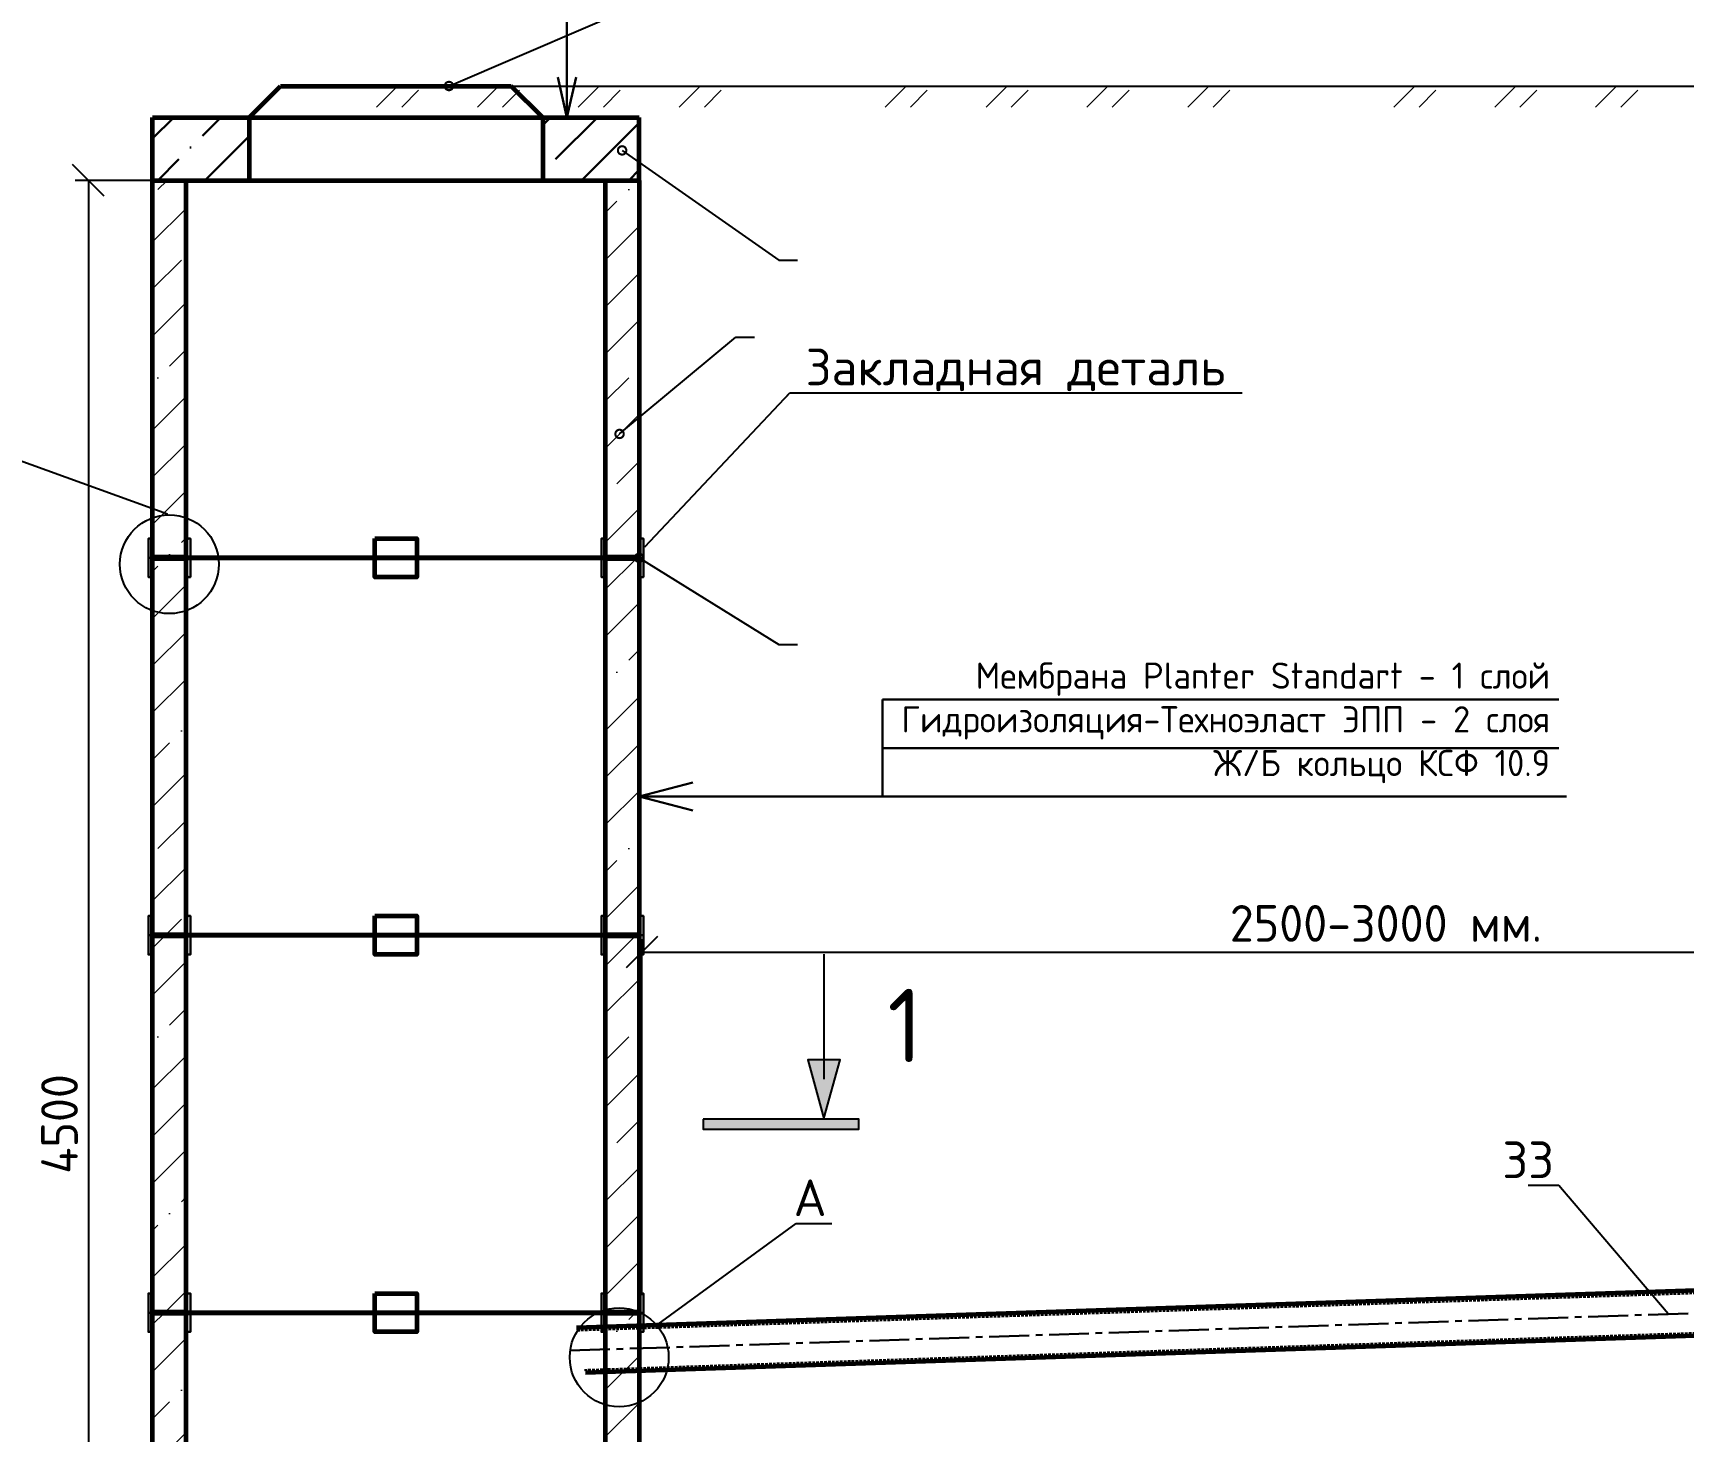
# Model space of a CAD drawing. Header units: millimetres. Extents: x 1601 to 14530, y 1157 to 3820.
# Drawn here: x 10040.4 to 10197.7, y 2923.7 to 3057 of the extents above; entities that cross this region are included whole.
import ezdxf
from ezdxf import colors
from ezdxf.entities.mleader import LeaderData, LeaderLine
from ezdxf.math import Vec2, Vec3

# ---------------------------------------------------------------- set-up
doc = ezdxf.new("R2010")
doc.units = ezdxf.units.MM
for name, pattern in [('ACAD_ISO04W100', [30, 24, -3, 0, -3]), ('HIDDEN', [0.375, 0.25, -0.125]), ('осевая2', [28.575, 19.05, -3.175, 3.175, -3.175])]:
    doc.linetypes.add(name, pattern=pattern)
for name, color, linetype, lineweight in [('Осевая', 2, 'осевая2', 30), ('Основной', 1, 'Continuous', 60), ('Размер 3.5', 250, 'Continuous', 35), ('Размеры на чертеже', 250, 'Continuous', 25), ('Тонкие', 5, 'Continuous', 30), ('шриховка', 251, 'ACAD_ISO04W100', 15)]:
    doc.layers.add(name, color=color, linetype=linetype, lineweight=lineweight)
doc.layers.add('Штриховка', color=7, linetype='Continuous')
doc.styles.add('-ISOCPEUR-', font='isocpeur.TTF')
doc.styles.add('GOST', font='GOST Common.ttf')
doc.styles.add('GOST-2.304_Type-B', font='GOST Common.ttf')
doc.dimstyles.new('Копия М 1 к 25', dxfattribs={"dimtxt": 3.5, "dimasz": 3, "dimexe": 1.25, "dimexo": 0, "dimgap": 1, "dimtad": 1, "dimdec": 0, "dimlfac": 25, "dimzin": 0, "dimdsep": 46, "dimtxsty": 'GOST', "dimblk": 'OBLIQUE', "dimcen": 5, "dimclrd": 256, "dimclre": 256, "dimclrt": 256, "dimazin": 2, "dimtfac": 1, "dimtdec": 0, "dimtmove": 0, "dimatfit": 3, "dimldrblk": 'NONE', "dimfxl": 1.25, "dimtolj": 1, "dimtzin": 0, "dimlwd": -1, "dimlwe": -1, "dimarcsym": 2})

# ---------------------------------------------------------------- blocks, each defined once
blk = doc.blocks.new('*U19')
at = {"layer": 'шриховка'}
h = blk.add_hatch(dxfattribs=at)
h.set_pattern_fill('ANSI35', color=256, scale=0.5)
h.set_pattern_definition([(45, (-40.9893, 0), (-2.24506, 2.24506), []), (45, (-38.7443, 0), (-2.24506, 2.24506), [3.96875, -0.79375, 0, -0.79375])])
h.paths.add_polyline_path([(-10, -18), (11.6, -18), (11.6, 0), (-10, 0)])
h.paths.add_polyline_path([(10, 0), (-11.6, 0), (-11.6, -18), (10, -18)])
at = {"layer": 'Основной'}
for p, q in [((-10, 0), (-10, -18)), ((10, 0), (10, -18))]:
    blk.add_line(p, q, dxfattribs=at)
blk.add_lwpolyline([(-11.6, 0), (11.6, 0), (11.6, -18), (-11.6, -18)], close=True, dxfattribs=at)
blk = doc.blocks.new('направление')
at = {"layer": 'Размеры на чертеже'}
h = blk.add_hatch(color=256, dxfattribs=at)
h.dxf.hatch_style = 1
h.paths.add_polyline_path([(0, 0), (-3.75, 1.04), (-3.75, -1.03)])
blk.add_line((-10.5, 0), (-2.5, 0), dxfattribs=at)
blk.add_lwpolyline([(0, 0), (-3.75, 1.04), (-3.75, -1.03)], close=True, dxfattribs=at)
blk = doc.blocks.new('*U176')
at = {"layer": 'Штриховка', "true_color": 0x000000}
h = blk.add_hatch(color=18, dxfattribs=at)
h.dxf.hatch_style = 1
h.paths.add_polyline_path([(-0.3594, 0.0234), (-0.3594, 0.0017), (-0.0276, 0.0017), (-0.0276, 0.0234)])
h = blk.add_hatch(color=18, dxfattribs=at)
h.dxf.hatch_style = 1
h.paths.add_polyline_path([(1.4352, 0.0234), (1.4352, 0.0007), (1.767, 0.0007), (1.767, 0.0234)])
at = {"layer": 'Штриховка', "color": 18, "true_color": 0x000000}
for points in [[(-0.0276, 0.0017), (-0.0276, 0.0234), (-0.3594, 0.0234), (-0.3594, 0.0017)], [(1.4352, 0.0007), (1.4352, 0.0234), (1.767, 0.0234), (1.767, 0.0007)]]:
    blk.add_lwpolyline(points, close=True, dxfattribs=at)
at = {"layer": 'Размеры на чертеже', "yscale": 0.03333333333333333, "zscale": 0.03333333333333333}
for p, xscale, rotation in [((-0.2853, 0), 0.03333333333333333, 89.99999999993935), ((1.6929, 0), -0.03333333333333333, 270.0000000000607)]:
    blk.add_blockref('направление', p, dxfattribs=dict(at, xscale=xscale, rotation=rotation))
blk = doc.blocks.new('_Oblique')
at = {"color": 0, "linetype": 'ByBlock', "lineweight": -2}
blk.add_line((-0.5, -0.5), (0.5, 0.5), dxfattribs=at)
blk = doc.blocks.new('*D190')
at = {"transparency": 16777216}
for p, q in [((10098.46, 2936.63), (10098.46, 2970.58)), ((10240.35, 2940.22), (10240.35, 2970.58)), ((10098.46, 2969.33), (10240.35, 2969.33))]:
    blk.add_line(p, q, dxfattribs=at)
at = {"layer": 'Defpoints', "color": 0, "transparency": 16777216}
for p in [(10240.35, 2969.33), (10240.35, 2940.22), (10098.46, 2936.63)]:
    blk.add_point(p, dxfattribs=at)
at = {"transparency": 16777216, "xscale": 3, "yscale": 3, "zscale": 3, "rotation": 180}
blk.add_blockref('_Oblique', (10098.46, 2969.33), dxfattribs=at)
at = {"transparency": 16777216, "xscale": 3, "yscale": 3, "zscale": 3}
blk.add_blockref('_Oblique', (10240.35, 2969.33), dxfattribs=at)
at = {"transparency": 16777216, "insert": (10169.41, 2972.08), "char_height": 3.5, "attachment_point": 5, "style": 'GOST'}
blk.add_mtext('\\A1;2500-3000 мм.', dxfattribs=at)
blk = doc.blocks.new('_None')
blk = doc.blocks.new('_DotSmall')
at = {"color": 0, "linetype": 'ByBlock', "const_width": 0.5}
blk.add_lwpolyline([(-0.0625, 0, 1), (0.0625, 0, 1)], format="xyb", close=True, dxfattribs=at)
blk = doc.blocks.new('*D424')
at = {"transparency": 16777216}
for p, q in [((10055, 3042.95), (10044.43, 3042.95)), ((10045.68, 3042.95), (10045.68, 2862.95)), ((10055, 2862.95), (10044.43, 2862.95))]:
    blk.add_line(p, q, dxfattribs=at)
at = {"layer": 'Defpoints', "color": 0, "transparency": 16777216}
for p in [(10055, 3042.95), (10045.68, 2862.95), (10055, 2862.95)]:
    blk.add_point(p, dxfattribs=at)
at = {"transparency": 16777216, "xscale": 3, "yscale": 3, "zscale": 3}
for p, rotation in [((10045.68, 3042.95), 90), ((10045.68, 2862.95), 270)]:
    blk.add_blockref('_Oblique', p, dxfattribs=dict(at, rotation=rotation))
at = {"transparency": 16777216, "insert": (10042.93, 2952.95), "char_height": 3.5, "attachment_point": 5, "rotation": 90, "style": 'GOST'}
blk.add_mtext('\\A1;4500', dxfattribs=at)

msp = doc.modelspace()

# ---------------------------------------------------------------- hatches: boundary and pattern name
at = {"layer": 'шриховка', "lineweight": 30}
h = msp.add_hatch(dxfattribs=at)
h.set_pattern_fill('ANSI35', color=256, style=0)
h.set_pattern_definition([(45, (2410.989, 2563.3845), (-4.490128, 4.490128), []), (45, (2415.479, 2563.3845), (-4.490128, 4.490128), [7.9375, -1.5875, 0, -1.5875])])
h.paths.add_polyline_path([(10061.0085, 3048.9512), (10051.8049, 3048.9476), (10051.8049, 3042.9476), (10061.0049, 3042.9476)])
h.paths.add_polyline_path([(10098.2049, 3048.9476), (10089.0029, 3048.9496), (10089.0049, 3042.9476), (10098.2049, 3042.9476)])

# ---------------------------------------------------------------- linework, layer by layer
for centre in [(10053.4049, 3006.3354), (10096.2997, 2930.6922)]:
    msp.add_circle(centre, 4.7137)
at = {"layer": 'Осевая', "ltscale": 0.2}
msp.add_line((10226.7743, 2935.8369), (10091.2156, 2931.3148), dxfattribs=at)
at = {"layer": 'Основной'}
for p, q in [((10061.0049, 3048.9476), (10064.0049, 3051.9476)), ((10064.0049, 3051.9476), (10086.0049, 3051.9476)), ((10089.0049, 3048.9476), (10086.0049, 3051.9476)), ((10051.8049, 3042.9476), (10051.8052, 3048.9517)), ((10051.8049, 3048.9476), (10098.2049, 3048.9476)), ((10061.0049, 3048.9476), (10061.0049, 3042.9476)), ((10089.0049, 3048.9476), (10089.0049, 3042.9476)), ((10098.2049, 3042.9476), (10098.2045, 3048.9517)), ((10051.8049, 3042.9476), (10098.2049, 3042.9476)), ((10077.0049, 3006.9476), (10073.0049, 3006.9476)), ((10077.0049, 2970.9476), (10073.0049, 2970.9476)), ((10226.7743, 2937.9969), (10092.2295, 2933.5086)), ((10077.0049, 2934.9476), (10073.0049, 2934.9476)), ((10226.7743, 2933.6769), (10093.0854, 2929.2172))]:
    msp.add_line(p, q, dxfattribs=at)
for points in [[(10073.0049, 3008.7876), (10077.0049, 3008.7876), (10077.0049, 3005.1076), (10073.0049, 3005.1076)], [(10073.0049, 2972.7876), (10077.0049, 2972.7876), (10077.0049, 2969.1076), (10073.0049, 2969.1076)], [(10073.0049, 2936.7876), (10077.0049, 2936.7876), (10077.0049, 2933.1076), (10073.0049, 2933.1076)]]:
    msp.add_lwpolyline(points, close=True, dxfattribs=at)
at = {"layer": 'Размеры на чертеже'}
for p, q in [((10068.1885, 3051.9476), (10116.6939, 3051.9476)), ((10116.6939, 3051.9476), (10165.1994, 3051.9476)), ((10165.1994, 3051.9476), (10213.7048, 3051.9476))]:
    msp.add_line(p, q, dxfattribs=at)
at = {"layer": 'Тонкие'}
for p, q in [((10091.3209, 3048.9476), (10091.3209, 3080.6348)), ((10091.3209, 3048.9476), (10090.4529, 3052.8049)), ((10091.3209, 3048.9476), (10092.189, 3052.8049)), ((10098.2049, 2984.1877), (10103.3351, 2985.5296)), ((10098.2049, 2984.1877), (10103.3351, 2982.8459))]:
    msp.add_line(p, q, dxfattribs=at)
at = {"layer": 'Тонкие', "lineweight": 20}
for p, q in [((10073.1599, 3049.9461), (10075.1614, 3051.9476)), ((10075.5647, 3049.9461), (10077.168, 3051.5493)), ((10082.7793, 3049.9461), (10084.7809, 3051.9476)), ((10085.1842, 3049.9461), (10086.7874, 3051.5493)), ((10092.3988, 3049.9461), (10094.4003, 3051.9476)), ((10092.3988, 3049.9461), (10094.4003, 3051.9476)), ((10092.3988, 3049.9461), (10094.4003, 3051.9476)), ((10094.8036, 3049.9461), (10096.4069, 3051.5493)), ((10094.8036, 3049.9461), (10096.4069, 3051.5493)), ((10094.8036, 3049.9461), (10096.4069, 3051.5493)), ((10102.0182, 3049.9461), (10104.0198, 3051.9476)), ((10102.0182, 3049.9461), (10104.0198, 3051.9476)), ((10104.4231, 3049.9461), (10106.0263, 3051.5493)), ((10104.4231, 3049.9461), (10106.0263, 3051.5493)), ((10121.6653, 3049.9461), (10123.6669, 3051.9476)), ((10124.0702, 3049.9461), (10125.6734, 3051.5493)), ((10131.2848, 3049.9461), (10133.2863, 3051.9476)), ((10133.6896, 3049.9461), (10135.2929, 3051.5493)), ((10140.9042, 3049.9461), (10142.9058, 3051.9476)), ((10140.9042, 3049.9461), (10142.9058, 3051.9476)), ((10140.9042, 3049.9461), (10142.9058, 3051.9476)), ((10143.3091, 3049.9461), (10144.9123, 3051.5493)), ((10143.3091, 3049.9461), (10144.9123, 3051.5493)), ((10143.3091, 3049.9461), (10144.9123, 3051.5493)), ((10150.5237, 3049.9461), (10152.5252, 3051.9476)), ((10150.5237, 3049.9461), (10152.5252, 3051.9476)), ((10152.9285, 3049.9461), (10154.5318, 3051.5493)), ((10152.9285, 3049.9461), (10154.5318, 3051.5493)), ((10170.1708, 3049.9461), (10172.1723, 3051.9476)), ((10172.5756, 3049.9461), (10174.1789, 3051.5493)), ((10179.7902, 3049.9461), (10181.7918, 3051.9476)), ((10182.1951, 3049.9461), (10183.7983, 3051.5493)), ((10189.4097, 3049.9461), (10191.4112, 3051.9476)), ((10189.4097, 3049.9461), (10191.4112, 3051.9476)), ((10189.4097, 3049.9461), (10191.4112, 3051.9476)), ((10191.8145, 3049.9461), (10193.4178, 3051.5493)), ((10191.8145, 3049.9461), (10193.4178, 3051.5493)), ((10191.8145, 3049.9461), (10193.4178, 3051.5493))]:
    msp.add_line(p, q, dxfattribs=at)
at = {"layer": 'Тонкие', "ltscale": 0.001}
for p, q in [((10185.9074, 2993.4285), (10121.3992, 2993.4285)), ((10121.3992, 2993.4285), (10121.3992, 2984.1869)), ((10185.9074, 2988.8077), (10121.3992, 2988.8077)), ((10098.2079, 2984.1869), (10104.7703, 2984.1869)), ((10104.7703, 2984.1869), (10186.6296, 2984.1869))]:
    msp.add_line(p, q, dxfattribs=at)
at = {"layer": 'Тонкие', "color": 9, "linetype": 'HIDDEN'}
for p, q in [((10226.705, 2937.7363), (10092.1621, 2933.2531)), ((10226.6549, 2933.9309), (10092.892, 2929.4741))]:
    msp.add_line(p, q, dxfattribs=at)
at = {"layer": 'Тонкие', "ltscale": 100}
for points in [[(10055.4049, 3006.9476), (10055.4049, 3008.7876), (10055.2609, 3008.7876, 0.41421356), (10055.1009, 3008.6276), (10055.1009, 3007.4076, -0.41421356), (10054.8209, 3007.1276), (10051.9889, 3007.1276, -0.41421356), (10051.7089, 3007.4076), (10051.7089, 3008.6276, 0.41421356), (10051.5489, 3008.7876), (10051.4049, 3008.7876), (10051.4049, 3006.9476)], [(10055.4049, 3006.9476), (10055.4049, 3005.1076), (10055.2609, 3005.1076, -0.41421356), (10055.1009, 3005.2676), (10055.1009, 3006.4876, 0.41421356), (10054.8209, 3006.7676), (10051.9889, 3006.7676, 0.41421356), (10051.7089, 3006.4876), (10051.7089, 3005.2676, -0.41421356), (10051.5489, 3005.1076), (10051.4049, 3005.1076), (10051.4049, 3006.9476)], [(10094.6049, 3006.9476), (10094.6049, 3005.1076), (10094.7489, 3005.1076, 0.41421356), (10094.9089, 3005.2676), (10094.9089, 3006.4876, -0.41421356), (10095.1889, 3006.7676), (10098.0209, 3006.7676, -0.41421356), (10098.3009, 3006.4876), (10098.3009, 3005.2676, 0.41421356), (10098.4609, 3005.1076), (10098.6049, 3005.1076), (10098.6049, 3006.9476)], [(10055.4049, 2970.9476), (10055.4049, 2972.7876), (10055.2609, 2972.7876, 0.41421356), (10055.1009, 2972.6276), (10055.1009, 2971.4076, -0.41421356), (10054.8209, 2971.1276), (10051.9889, 2971.1276, -0.41421356), (10051.7089, 2971.4076), (10051.7089, 2972.6276, 0.41421356), (10051.5489, 2972.7876), (10051.4049, 2972.7876), (10051.4049, 2970.9476)], [(10094.6049, 2970.9476), (10094.6049, 2972.7876), (10094.7489, 2972.7876, -0.41421356), (10094.9089, 2972.6276), (10094.9089, 2971.4076, 0.41421356), (10095.1889, 2971.1276), (10098.0209, 2971.1276, 0.41421356), (10098.3009, 2971.4076), (10098.3009, 2972.6276, -0.41421356), (10098.4609, 2972.7876), (10098.6049, 2972.7876), (10098.6049, 2970.9476)], [(10055.4049, 2970.9476), (10055.4049, 2969.1076), (10055.2609, 2969.1076, -0.41421356), (10055.1009, 2969.2676), (10055.1009, 2970.4876, 0.41421356), (10054.8209, 2970.7676), (10051.9889, 2970.7676, 0.41421356), (10051.7089, 2970.4876), (10051.7089, 2969.2676, -0.41421356), (10051.5489, 2969.1076), (10051.4049, 2969.1076), (10051.4049, 2970.9476)], [(10094.6049, 2970.9476), (10094.6049, 2969.1076), (10094.7489, 2969.1076, 0.41421356), (10094.9089, 2969.2676), (10094.9089, 2970.4876, -0.41421356), (10095.1889, 2970.7676), (10098.0209, 2970.7676, -0.41421356), (10098.3009, 2970.4876), (10098.3009, 2969.2676, 0.41421356), (10098.4609, 2969.1076), (10098.6049, 2969.1076), (10098.6049, 2970.9476)], [(10055.4049, 2934.9476), (10055.4049, 2936.7876), (10055.2609, 2936.7876, 0.41421356), (10055.1009, 2936.6276), (10055.1009, 2935.4076, -0.41421356), (10054.8209, 2935.1276), (10051.9889, 2935.1276, -0.41421356), (10051.7089, 2935.4076), (10051.7089, 2936.6276, 0.41421356), (10051.5489, 2936.7876), (10051.4049, 2936.7876), (10051.4049, 2934.9476)], [(10094.6049, 2934.9476), (10094.6049, 2936.7876), (10094.7489, 2936.7876, -0.41421356), (10094.9089, 2936.6276), (10094.9089, 2935.4076, 0.41421356), (10095.1889, 2935.1276), (10098.0209, 2935.1276, 0.41421356), (10098.3009, 2935.4076), (10098.3009, 2936.6276, -0.41421356), (10098.4609, 2936.7876), (10098.6049, 2936.7876), (10098.6049, 2934.9476)], [(10055.4049, 2934.9476), (10055.4049, 2933.1076), (10055.2609, 2933.1076, -0.41421356), (10055.1009, 2933.2676), (10055.1009, 2934.4876, 0.41421356), (10054.8209, 2934.7676), (10051.9889, 2934.7676, 0.41421356), (10051.7089, 2934.4876), (10051.7089, 2933.2676, -0.41421356), (10051.5489, 2933.1076), (10051.4049, 2933.1076), (10051.4049, 2934.9476)], [(10094.6049, 2934.9476), (10094.6049, 2933.1076), (10094.7489, 2933.1076, 0.41421356), (10094.9089, 2933.2676), (10094.9089, 2934.4876, -0.41421356), (10095.1889, 2934.7676), (10098.0209, 2934.7676, -0.41421356), (10098.3009, 2934.4876), (10098.3009, 2933.2676, 0.41421356), (10098.4609, 2933.1076), (10098.6049, 2933.1076), (10098.6049, 2934.9476)]]:
    msp.add_lwpolyline(points, format="xyb", close=True, dxfattribs=at)

# ---------------------------------------------------------------- block references
at = {"layer": 'Основной', "xscale": 2, "yscale": 2, "zscale": 2, "rotation": 180}
for p in [(10075.0049, 3006.9476), (10075.0049, 2970.9476), (10075.0049, 2934.9476), (10075.0049, 2898.9476)]:
    msp.add_blockref('*U19', p, dxfattribs=at)

# ---------------------------------------------------------------- texts
at = {"layer": 'Размер 3.5', "insert": (10185.0621, 2996.9606), "char_height": 3.5, "attachment_point": 3, "style": 'GOST-2.304_Type-B'}
msp.add_mtext_dynamic_manual_height_columns('{\\H0.7143x;\\C0;Мембрана Planter Standart - 1 слой \\PГидроизоляция-Техноэласт ЭПП - 2 слоя \\PЖ/Б кольцо КСФ 10.9            }', width=66.33575, gutter_width=12.5, heights=[14.4059], dxfattribs=at)
at = {"layer": 'Размер 3.5', "insert": (10121.8808, 2965.8394), "char_height": 7, "attachment_point": 1, "style": 'GOST', "bg_fill": 2}
msp.add_mtext_dynamic_manual_height_columns('{\\Q0;\\C256;\\c0;1}', width=5.108195, gutter_width=2, heights=[0], dxfattribs=at)

# ---------------------------------------------------------------- next in the draw order: block references
at = {"layer": 'Размеры на чертеже', "xscale": 44.75868453168243, "yscale": 44.75868453168243, "zscale": 44.75868453168243, "rotation": 179.9999984492156}
msp.add_blockref('*U176', (10103.0547, 2953.486), dxfattribs=at)

# ---------------------------------------------------------------- next in the draw order: dimensions: what is measured, and where the dimension line sits
dim = msp.add_linear_dim(base=(10240.3532, 2969.3255), p1=(10098.4609, 2936.6276), p2=(10240.3532, 2940.2169), text='2500-3000 мм.', dimstyle='Копия М 1 к 25')
dim.commit()
dim.dimension.update_dxf_attribs({"geometry": '*D190', "text_midpoint": (10169.407, 2972.0755)})

# ---------------------------------------------------------------- next in the draw order: leaders
at = {"layer": 'Размер 3.5'}
ml = msp.add_multileader_mtext('Standard', dxfattribs=at)
ml.set_content('', color=256, style='GOST')
ml.set_leader_properties()
ml.set_arrow_properties(name='DOTSMALL')
ml.build(insert=Vec2(0, 0))
ml.multileader.update_dxf_attribs({"text_left_attachment_type": 5, "text_right_attachment_type": 5, "dogleg_length": 2, "arrow_head_size": 1.6})
ctx = ml.context
ctx.base_point, ctx.char_height, ctx.arrow_head_size, ctx.landing_gap_size, ctx.plane_origin = Vec3(10111.703, 3065.4633), 2.8, 1.6, 1.6, Vec3(10112.7968, 3068.3597)
ctx.left_attachment, ctx.right_attachment = 5, 5
notes = []
notes.append((ctx, [(0, (1, 1, 0), (10111.5256, 3065.4633), (1, 0), 0.1775, [(0, [(10080.0673, 3051.9476)], 0, [])])]))
ctx.mtext.insert, ctx.mtext.width, ctx.mtext.flow_direction = Vec3(10113.303, 3068.8233), 3.36, 5
ctx.mtext.has_bg_fill, ctx.mtext.bg_color, ctx.mtext.bg_scale_factor, ctx.mtext.bg_transparency, ctx.mtext.use_window_bg_color = 1, -1027028792, 1.5, 0, 1
ml = msp.add_multileader_mtext('Standard', dxfattribs=at)
ml.set_content('', color=256, style='GOST')
ml.set_leader_properties()
ml.set_arrow_properties(name='DOTSMALL')
ml.build(insert=Vec2(0, 0))
ml.multileader.update_dxf_attribs({"text_left_attachment_type": 5, "text_right_attachment_type": 5, "dogleg_length": 2, "arrow_head_size": 1.6})
ctx = ml.context
ctx.base_point, ctx.char_height, ctx.arrow_head_size, ctx.landing_gap_size, ctx.plane_origin = Vec3(10111.703, 3035.348), 2.8, 1.6, 1.6, Vec3(10112.7968, 3038.2444)
ctx.left_attachment, ctx.right_attachment = 5, 5
notes.append((ctx, [(0, (1, 1, 0), (10111.5256, 3035.348), (1, 0), 0.1775, [(0, [(10096.5731, 3045.8076)], 0, [])])]))
ctx.mtext.insert, ctx.mtext.flow_direction = Vec3(10113.303, 3038.708), 5
ctx.mtext.has_bg_fill, ctx.mtext.bg_color, ctx.mtext.bg_scale_factor, ctx.mtext.bg_transparency, ctx.mtext.use_window_bg_color = 1, -1027028792, 1.5, 0, 1
ml = msp.add_multileader_mtext('Standard', dxfattribs=at)
ml.set_content('Закладная деталь', color=256, style='-ISOCPEUR-')
ml.set_leader_properties()
ml.build(insert=Vec2(0, 0))
ml.multileader.update_dxf_attribs({"text_left_attachment_type": 6, "text_right_attachment_type": 6, "dogleg_length": 0.36, "arrow_head_size": 0.18})
ctx = ml.context
ctx.base_point, ctx.char_height, ctx.arrow_head_size, ctx.landing_gap_size, ctx.plane_origin = Vec3(10112.9433, 3022.6969), 3.5, 0.18, 0.09, Vec3(10115.4823, 3008.3963)
ctx.left_attachment, ctx.right_attachment, ctx.text_align_type = 6, 6, 2
notes.append((ctx, [(0, (1, 1, 0), (10112.5833, 3022.6969), (1, 0), 0.36, [(0, [(10098.6049, 3007.8676)], 0, [])])]))
ctx.mtext.insert, ctx.mtext.alignment, ctx.mtext.flow_direction = Vec3(10154.1583, 3026.8969), 3, 5
ctx.mtext.has_bg_fill, ctx.mtext.bg_color, ctx.mtext.bg_scale_factor, ctx.mtext.bg_transparency, ctx.mtext.use_window_bg_color = 1, -1027028792, 1.5, 0, 1
ml = msp.add_multileader_mtext('Standard', dxfattribs=at)
ml.set_content('А', color=256, style='-ISOCPEUR-')
ml.set_leader_properties()
ml.build(insert=Vec2(0, 0))
ml.multileader.update_dxf_attribs({"text_left_attachment_type": 6, "text_right_attachment_type": 6, "dogleg_length": 0.36, "arrow_head_size": 0.18})
ctx = ml.context
ctx.base_point, ctx.char_height, ctx.arrow_head_size, ctx.landing_gap_size, ctx.plane_origin = Vec3(10028.0691, 3018.8858), 3.5, 0.18, 0.09, Vec3(10057.2759, 3036.092)
ctx.left_attachment, ctx.right_attachment, ctx.text_align_type = 6, 6, 2
notes.append((ctx, [(1, (1, 1, 0), (10031.7591, 3018.8858), (-1, 0), 0.36, [(0, [(10053.4049, 3011.0491)], 0, [])])]))
ctx.mtext.insert, ctx.mtext.defined_height, ctx.mtext.alignment, ctx.mtext.flow_direction = Vec3(10031.3091, 3023.0858), 6.6217, 3, 5
ctx.mtext.has_bg_fill, ctx.mtext.bg_color, ctx.mtext.bg_scale_factor, ctx.mtext.bg_transparency, ctx.mtext.use_window_bg_color = 1, -1027028792, 1.5, 0, 1
for ctx, leaders in notes:
    for number, flags, end, landing, length, lines in leaders:
        leader = LeaderData()
        leader.index, (leader.has_last_leader_line, leader.has_dogleg_vector, leader.attachment_direction) = number, flags
        leader.last_leader_point, leader.dogleg_vector, leader.dogleg_length = Vec3(end), Vec3(landing), length
        for number, points, colour, breaks in lines:
            line = LeaderLine()
            line.index, line.vertices, line.color, line.breaks = number, Vec3.list(points), colors.encode_raw_color(colour), breaks
            leader.lines.append(line)
        ctx.leaders.append(leader)

# ---------------------------------------------------------------- next in the draw order: linework, layer by layer
at = {"layer": 'Тонкие', "ltscale": 100}
msp.add_lwpolyline([(10094.6049, 3006.9476), (10094.6049, 3008.7876), (10094.7489, 3008.7876, -0.41421356), (10094.9089, 3008.6276), (10094.9089, 3007.4076, 0.41421356), (10095.1889, 3007.1276), (10098.0209, 3007.1276, 0.41421356), (10098.3009, 3007.4076), (10098.3009, 3008.6276, -0.41421356), (10098.4609, 3008.7876), (10098.6049, 3008.7876), (10098.6049, 3006.9476)], format="xyb", close=True, dxfattribs=at)

# ---------------------------------------------------------------- next in the draw order: dimensions: what is measured, and where the dimension line sits
dim = msp.add_linear_dim(base=(10045.6813, 2862.9476), p1=(10055.0049, 3042.9476), p2=(10055.0049, 2862.9476), angle=90, dimstyle='Копия М 1 к 25')
dim.commit()
dim.dimension.update_dxf_attribs({"geometry": '*D424', "text_midpoint": (10042.9313, 2952.9476)})

# ---------------------------------------------------------------- next in the draw order: leaders
at = {"layer": 'Размер 3.5'}
ml = msp.add_multileader_mtext('Standard', dxfattribs=at)
ml.set_content('', color=256, style='GOST')
ml.set_leader_properties()
ml.set_arrow_properties(name='DOTSMALL')
ml.build(insert=Vec2(0, 0))
ml.multileader.update_dxf_attribs({"text_left_attachment_type": 5, "text_right_attachment_type": 5, "dogleg_length": 2, "arrow_head_size": 1.6})
ctx = ml.context
ctx.base_point, ctx.char_height, ctx.arrow_head_size, ctx.landing_gap_size, ctx.plane_origin = Vec3(10107.6059, 3027.9873), 2.8, 1.6, 1.6, Vec3(10112.5563, 3011.2005)
ctx.left_attachment, ctx.right_attachment = 5, 5
notes = []
notes.append((ctx, [(0, (1, 1, 0), (10107.4284, 3027.9873), (1, 0), 0.1775, [(0, [(10096.3325, 3018.7637)], 0, [])])]))
ctx.mtext.insert, ctx.mtext.flow_direction = Vec3(10109.2059, 3031.3473), 5
ctx.mtext.has_bg_fill, ctx.mtext.bg_color, ctx.mtext.bg_scale_factor, ctx.mtext.bg_transparency, ctx.mtext.use_window_bg_color = 1, -1027028792, 1.5, 0, 1
ml = msp.add_multileader_mtext('Standard', dxfattribs=at)
ml.set_content('33', color=256, style='-ISOCPEUR-')
ml.set_leader_properties()
ml.build(insert=Vec2(0, 0))
ml.multileader.update_dxf_attribs({"text_left_attachment_type": 6, "text_right_attachment_type": 6, "dogleg_length": 0.36, "arrow_head_size": 0.18})
ctx = ml.context
ctx.base_point, ctx.char_height, ctx.arrow_head_size, ctx.landing_gap_size, ctx.plane_origin = Vec3(10181.1521, 2947.0823), 3.5, 0.18, 0.09, Vec3(10174.8973, 2949.0795)
ctx.left_attachment, ctx.right_attachment, ctx.text_align_type = 6, 6, 2
notes.append((ctx, [(1, (1, 1, 0), (10185.8921, 2947.0823), (-1, 0), 0.36, [(0, [(10196.4474, 2934.7157)], 0, [])])]))
ctx.mtext.insert, ctx.mtext.width, ctx.mtext.alignment, ctx.mtext.flow_direction = Vec3(10185.4421, 2951.2823), 2.433526, 3, 5
ctx.mtext.has_bg_fill, ctx.mtext.bg_color, ctx.mtext.bg_scale_factor, ctx.mtext.bg_transparency, ctx.mtext.use_window_bg_color = 1, -1027028792, 1.5, 0, 1
ml = msp.add_multileader_mtext('Standard', dxfattribs=at)
ml.set_content('А', color=256, style='-ISOCPEUR-')
ml.set_leader_properties()
ml.build(insert=Vec2(0, 0))
ml.multileader.update_dxf_attribs({"text_left_attachment_type": 6, "text_right_attachment_type": 6, "dogleg_length": 0.36, "arrow_head_size": 0.18})
ctx = ml.context
ctx.base_point, ctx.char_height, ctx.arrow_head_size, ctx.landing_gap_size, ctx.plane_origin = Vec3(10113.5375, 2943.4624), 3.5, 0.18, 0.09, Vec3(10100.1706, 2960.4489)
ctx.left_attachment, ctx.right_attachment, ctx.text_align_type = 6, 6, 2
notes.append((ctx, [(0, (1, 1, 0), (10113.1775, 2943.4624), (1, 0), 0.36, [(0, [(10099.8753, 2933.7637)], 0, [])])]))
ctx.mtext.insert, ctx.mtext.defined_height, ctx.mtext.alignment, ctx.mtext.flow_direction = Vec3(10116.0775, 2947.6624), 6.6217, 3, 5
ctx.mtext.has_bg_fill, ctx.mtext.bg_color, ctx.mtext.bg_scale_factor, ctx.mtext.bg_transparency, ctx.mtext.use_window_bg_color = 1, -1027028792, 1.5, 0, 1
for ctx, leaders in notes:
    for number, flags, end, landing, length, lines in leaders:
        leader = LeaderData()
        leader.index, (leader.has_last_leader_line, leader.has_dogleg_vector, leader.attachment_direction) = number, flags
        leader.last_leader_point, leader.dogleg_vector, leader.dogleg_length = Vec3(end), Vec3(landing), length
        for number, points, colour, breaks in lines:
            line = LeaderLine()
            line.index, line.vertices, line.color, line.breaks = number, Vec3.list(points), colors.encode_raw_color(colour), breaks
            leader.lines.append(line)
        ctx.leaders.append(leader)

# ---------------------------------------------------------------- next in the draw order: leaders
ml = msp.add_multileader_mtext('Standard', dxfattribs=at)
ml.set_content('', color=256, style='GOST')
ml.set_leader_properties()
ml.set_arrow_properties(name='DOTSMALL')
ml.build(insert=Vec2(0, 0))
ml.multileader.update_dxf_attribs({"text_left_attachment_type": 5, "text_right_attachment_type": 5, "dogleg_length": 2, "arrow_head_size": 1.6})
ctx = ml.context
ctx.base_point, ctx.char_height, ctx.arrow_head_size, ctx.landing_gap_size, ctx.plane_origin = Vec3(10111.7094, 2998.6799), 2.8, 1.6, 1.6, Vec3(10112.8032, 3001.5763)
ctx.left_attachment, ctx.right_attachment = 5, 5
notes = []
notes.append((ctx, [(0, (1, 1, 0), (10111.5319, 2998.6799), (1, 0), 0.1775, [(0, [(10098.2049, 3006.9476)], 0, [])])]))
ctx.mtext.insert, ctx.mtext.width, ctx.mtext.flow_direction = Vec3(10113.3094, 3002.0399), 3.64, 5
ctx.mtext.has_bg_fill, ctx.mtext.bg_color, ctx.mtext.bg_scale_factor, ctx.mtext.bg_transparency, ctx.mtext.use_window_bg_color = 1, -1027028792, 1.5, 0, 1
for ctx, leaders in notes:
    for number, flags, end, landing, length, lines in leaders:
        leader = LeaderData()
        leader.index, (leader.has_last_leader_line, leader.has_dogleg_vector, leader.attachment_direction) = number, flags
        leader.last_leader_point, leader.dogleg_vector, leader.dogleg_length = Vec3(end), Vec3(landing), length
        for number, points, colour, breaks in lines:
            line = LeaderLine()
            line.index, line.vertices, line.color, line.breaks = number, Vec3.list(points), colors.encode_raw_color(colour), breaks
            leader.lines.append(line)
        ctx.leaders.append(leader)

doc.saveas('drawing.dxf')
